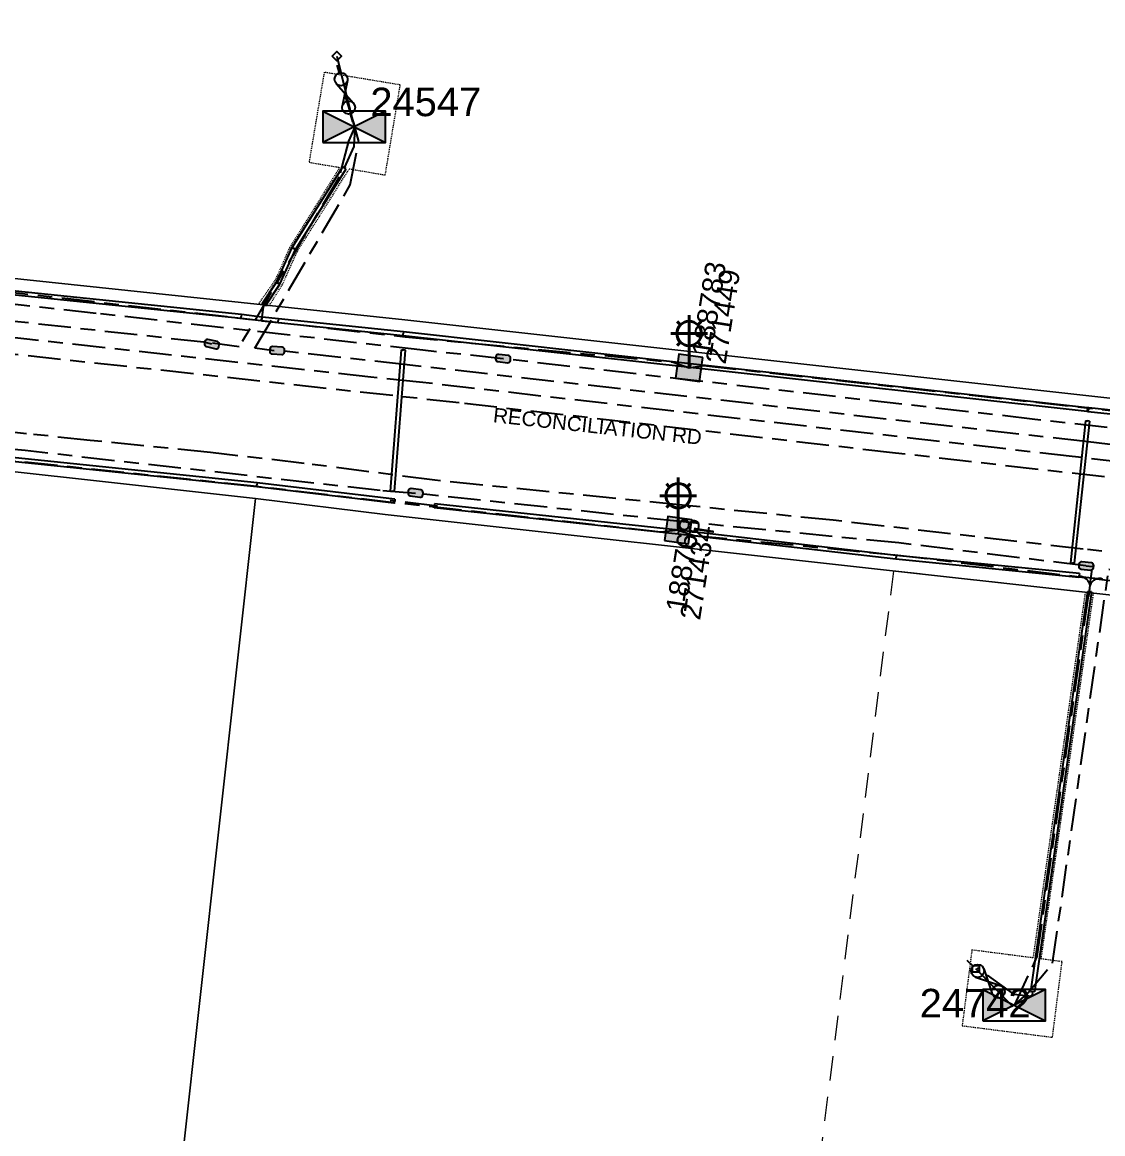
# Model space of a CAD drawing. Header units: metres. Extents: x 302931 to 308644, y 6253878 to 6257414.
# Drawn here: x 307682.5 to 307815, y 6256201.9 to 6256338.2 of the extents above; entities that cross this region are included whole.
import ezdxf
from ezdxf.enums import TextEntityAlignment as Align

# ---------------------------------------------------------------- set-up
doc = ezdxf.new("R2010")
doc.units = ezdxf.units.M
for name, pattern in [('Cable Exist UG', [8.2, 4, -1.2, 1.8, -1.2]), ('Dash', [5, 3, -2]), ('HIDDEN', [0.375, 0.25, -0.125]), ('HIDDEN2', [0.1875, 0.125, -0.0625])]:
    doc.linetypes.add(name, pattern=pattern)
doc.layers.get('0').update_dxf_attribs({"color": 6})
for name, color, linetype, lineweight in [('Cadastre Developer_SP_EXT', 9, 'Continuous', 5), ('Cadastre Land Parcels_SP_EXT', 9, 'Continuous', 5), ('Cadastre Other Property_SP_EXT', 9, 'HIDDEN', 5), ('Cadastre Road Names_SP_HV_LV_SL_EXT', 9, 'Continuous', 5), ('Cadastre Roads_SP_EXT', 9, 'Continuous', 5)]:
    doc.layers.add(name, color=color, linetype=linetype, lineweight=lineweight)
for name, color, linetype in [('Duct_SP_EXT', 7, 'Continuous'), ('Equip_HV_EXT', 7, 'Continuous'), ('Equip_LV_EXT', 7, 'Continuous'), ('Equip_SP_SL_EXT', 7, 'Continuous'), ('Mains_HV_EXT', 7, 'Continuous'), ('Mains_SL_EXT', 7, 'Continuous'), ('Services_SP_EXT', 7, 'Continuous'), ('Sub_SP_EXT', 7, 'Continuous'), ('SupportsUG_SP_LV_SL_EXT', 7, 'Continuous'), ('Trench_SP_EXT', 7, 'Continuous')]:
    doc.layers.add(name, color=color, linetype=linetype)
doc.styles.add('COLUMN_LABEL', font='arial.ttf')
doc.styles.add('iecARIAL', font='arial.ttf', dxfattribs={"height": 2})
doc.styles.add('POLE_LABEL', font='arial.ttf')
doc.styles.get("Standard").update_dxf_attribs({"font": 'arial.ttf'})

# ---------------------------------------------------------------- blocks, each defined once
blk = doc.blocks.new('SUB_PADMOUNT_EXT')
for points in [[(0, 0), (-3.84, 1.92), (-3.84, -1.92)], [(0, 0), (3.84, 1.92), (3.84, -1.92)]]:
    blk.add_hatch(color=256).paths.add_polyline_path(points)
for p, q in [((3.84, 1.92), (-3.84, -1.92)), ((-3.84, 1.92), (3.84, -1.92))]:
    blk.add_line(p, q)
blk.add_lwpolyline([(-3.84, -1.92), (3.84, -1.92), (3.84, 1.92), (-3.84, 1.92)], close=True)
for tag, height, flags, p in [('ASSET_NUM', 3.5, 8, (2, 2)), ('STREET_CODE', 0.2, 9, (1.5, 0)), ('CONSTRUCTED_VOLTAGE', 0.2, 9, (1.5, -0.2)), ('OPERATING_VOLTAGE', 0.2, 9, (1.5, -0.6)), ('ORIENTATION', 0.2, 9, (1.5, -0.8)), ('OWNED_BY', 0.2, 9, (1.5, -1)), ('OPERATED_BY', 0.2, 9, (1.5, -1.2)), ('NO_PHASES', 0.2, 9, (1.5, -0.4)), ('MAINTAINED_BY', 0.2, 9, (1.5, -1.4)), ('SECONDARY_VOLTAGE', 0.2, 9, (1.5, -1.6)), ('STATE', 0.2, 9, (1.5, -1.8)), ('SUBSTATION_TYPE', 0.2, 9, (1.5, -2.2)), ('PARENT', 0.2, 9, (1.5, -2)), ('USAGE', 0.2, 9, (1.5, -2.4)), ('LEGEND', 0.2, 9, (1.5, -2.6)), ('LOCATION', 0.2, 9, (1.5, -2.8)), ('STREETNAME', 0.2, 9, (1.5, -3)), ('SUBURB', 0.2, 9, (1.5, -3.2)), ('Z', 0.2, 1, (1.5, -3.6)), ('NOTES', 0.2, 9, (1.5, -3.4))]:
    blk.add_attdef(tag, text='', height=height, dxfattribs=dict(flags=flags)).set_placement(p, align=Align.MIDDLE_LEFT)
blk = doc.blocks.new('COLUMN_EXT')
blk.add_hatch(color=256).paths.add_polyline_path([(-1.49, 1.48), (-1.49, -1.49), (1.48, -1.49), (1.48, 1.48)])
blk.add_lwpolyline([(-1.49, -1.49), (1.48, -1.49), (1.48, 1.48), (-1.49, 1.48)], close=True)
for tag, height, style, flags, p in [('ASSET_NUM', 2.5, 'COLUMN_LABEL', 8, (2, 2)), ('STRUCTURE_PLANT_NUMBER', 0.2, 'POLE_LABEL', 9, (1.81, 0.03)), ('STREET_CODE', 0.2, 'COLUMN_LABEL', 9, (1.81, -0.2))]:
    blk.add_attdef(tag, text='', height=height, dxfattribs=dict(style=style, flags=flags)).set_placement(p, align=Align.MIDDLE_LEFT)
at = {"flags": 9}
for tag, p in [('COLUMN_TYPE', (1.81, -0.4)), ('OWNED_BY', (1.81, -0.6)), ('STATE', (1.81, -0.8)), ('USAGE', (1.81, -1)), ('LEGEND', (1.81, -1.2)), ('LOCATION', (1.81, -1.4)), ('STREETNAME', (1.81, -1.6)), ('SUBURB', (1.81, -1.8)), ('NOTES', (1.81, -2))]:
    blk.add_attdef(tag, text='', height=0.2, dxfattribs=at).set_placement(p, align=Align.MIDDLE_LEFT)
at = {"flags": 1}
blk.add_attdef('Z', (1.81, -2.35), '', height=0.2, dxfattribs=at)
blk = doc.blocks.new('SL_LANTERN_EXT')
at = {"lineweight": 40}
for p, q in [((-1.46, 5.68), (-1.06, 5.28)), ((0, 1.97), (0, 6.47)), ((1.46, 5.68), (1.06, 5.28)), ((-2.25, 4.22), (2.25, 4.22)), ((-1.46, 2.76), (-1.06, 3.16)), ((1.46, 2.76), (1.06, 3.16)), ((0, 0), (0, 2.72))]:
    blk.add_line(p, q, dxfattribs=at)
blk.add_circle((0, 4.22), 1.5, dxfattribs=at)
at = {"style": 'iecARIAL', "flags": 8}
blk.add_attdef('ASSET_NUM', (1.5, 1.5), '', height=2.5, dxfattribs=at)
for tag, p, height, flags in [('CONSTRUCTED_VOLTAGE', (0.98, -0.65), 0.2, 9), ('CONTROL_TYPE', (0.98, -0.85), 0.2, 9), ('LANTERN_PURPOSE', (0.98, -1.05), 0.2, 9), ('LANTERN_TYPE', (0.98, -1.25), 0.2, 9), ('NO_PHASES', (0.98, -1.45), 0.2, 9), ('LNUMBER', (2.18, -3.25), 2.5, 8), ('OPERATING_VOLTAGE', (0.98, -1.65), 0.2, 9), ('ORIENTATION', (0.98, -1.85), 0.2, 9), ('OWNED_BY', (0.98, -2.05), 0.2, 9), ('STATE', (0.98, -2.25), 0.2, 9), ('USAGE', (0.98, -2.45), 0.2, 9), ('CEXIST', (0.98, -2.65), 0.2, 9), ('CNEW', (0.98, -2.85), 0.2, 9), ('CNUMBER', (0.98, -3.05), 0.2, 9), ('CREMOVE', (0.98, -3.25), 0.2, 9), ('CREPLACE', (0.98, -3.45), 0.2, 9), ('LKINGHEIGHT', (0.98, -3.65), 0.2, 9), ('LBRACKET', (0.98, -3.85), 0.2, 9), ('LBRACKETVOCAB', (0.98, -4.05), 0.2, 9), ('LCATEGORY', (0.98, -4.25), 0.2, 9), ('LCHARGE1', (0.98, -4.45), 0.2, 9), ('LCHARGE1PERCENT', (0.98, -4.65), 0.2, 9), ('LCHARGE2', (0.98, -4.85), 0.2, 9), ('LCHARGE2PERCENT', (0.98, -5.05), 0.2, 9), ('LCHARGE3', (0.98, -5.25), 0.2, 9), ('LCHARGE3PERCENT', (0.98, -5.45), 0.2, 9), ('LEXIST', (0.98, -5.65), 0.2, 9), ('LLAMP', (0.98, -5.85), 0.2, 9), ('LLAMPVOCAB', (0.98, -6.05), 0.2, 9), ('LMAST', (0.98, -6.25), 0.2, 9), ('LMASTVOCAB', (0.98, -6.45), 0.2, 9), ('LNEW', (0.98, -6.65), 0.2, 9), ('LANTNUMBER', (0.98, -6.85), 0.2, 9), ('LOUTREACH', (0.98, -7.25), 0.2, 9), ('LOUTREACHVOCAB', (0.98, -7.45), 0.2, 9), ('LRATECODE', (0.98, -7.65), 0.2, 9), ('LREMOVE', (0.98, -7.85), 0.2, 9), ('LREPLACE', (0.98, -8.05), 0.2, 9), ('LTYPE', (0.98, -8.25), 0.2, 9), ('STREETNAME', (0.98, -9.25), 0.2, 9), ('SUBURB', (0.98, -9.45), 0.2, 1), ('LTYPEVOCAB', (0.98, -8.45), 0.2, 9), ('LEGEND', (0.98, -8.65), 0.2, 9), ('LOCATION', (0.98, -8.85), 0.2, 9), ('NOTES', (0.98, -9.05), 0.2, 9)]:
    blk.add_attdef(tag, p, '', height=height, dxfattribs=dict(flags=flags))
blk = doc.blocks.new('CCP_EXT')
at = {"flags": 9}
for tag, p in [('LEGEND', (0, -1.4)), ('STATE', (0, -1.8)), ('LIFE_SUPPORT', (0, -1.6)), ('NOTES', (0, -2))]:
    blk.add_attdef(tag, text='', height=0.2, dxfattribs=at).set_placement(p, align=Align.MIDDLE_LEFT)
blk.add_wipeout([(0, 0.57), (0.57, 0), (0, -0.57), (-0.57, 0)])
blk.add_lwpolyline([(-0.57, 0), (0, 0.57), (0.57, 0), (0, -0.57), (-0.57, 0)])
at = {"flags": 1}
blk.add_attdef('Z', (0, 0), '', height=0.2, dxfattribs=at)
at = {"flags": 9}
for tag, p in [('CCP_TYPE', (0, 0)), ('CONSTRUCTED_VOLTAGE', (0, -0.2)), ('OPERATING_VOLTAGE', (0, -0.6)), ('ORIENTATION', (0, -0.8)), ('OWNED_BY', (0, -1)), ('NO_PHASES', (0, -0.4)), ('USAGE', (0, -1.2))]:
    blk.add_attdef(tag, text='', height=0.2, dxfattribs=at).set_placement(p, align=Align.MIDDLE_LEFT)
blk = doc.blocks.new('HV_STJ_EXT')
h = blk.add_hatch(color=256)
edge = h.paths.add_edge_path()
edge.add_ellipse((-0.59, 0.13), major_axis=(0.226, 0.226), ratio=1, start_angle=45, end_angle=135)
edge.add_line((-0.91, 0.13), (-0.91, -0.13))
edge.add_ellipse((-0.59, -0.13), major_axis=(0.226, 0.226), ratio=1, start_angle=135, end_angle=225)
edge.add_line((-0.59, -0.45), (0.59, -0.45))
edge.add_ellipse((0.59, -0.13), major_axis=(-0.226, 0.226), ratio=1, start_angle=135, end_angle=225)
edge.add_line((0.91, -0.13), (0.91, 0.13))
edge.add_ellipse((0.59, 0.13), major_axis=(-0.226, 0.226), ratio=1, start_angle=225, end_angle=315)
edge.add_line((0.59, 0.45), (-0.59, 0.45))
blk.add_lwpolyline([(-0.91, 0.13), (-0.91, -0.13, 0.414214), (-0.59, -0.45), (0.59, -0.45, 0.414214), (0.91, -0.13), (0.91, 0.13, 0.414214), (0.59, 0.45), (-0.59, 0.45, 0.414214)], format="xyb", close=True)
for tag, flags, p in [('ORIENTATION', 9, (1.5, 0)), ('Z', 1, (1.5, -0.8)), ('USAGE', 9, (1.5, -0.2)), ('LEGEND', 9, (1.5, -0.4)), ('NOTES', 9, (1.5, -0.6))]:
    blk.add_attdef(tag, text='', height=0.2, dxfattribs=dict(flags=flags)).set_placement(p, align=Align.MIDDLE_LEFT)
blk = doc.blocks.new('LV_UG_DFUSE_CLOSED_EXT')
for points in [[(1, 0), (0, 0)], [(5.04, 0.73), (2.16, -0.72)], [(5.05, -0.71), (2.16, 0.72)], [(6.2, 0.01), (7.2, 0.01)]]:
    blk.add_lwpolyline(points)
for centre in [(1.8, 0), (5.4, 0.01)]:
    blk.add_circle(centre, 0.8)
at = {"flags": 9}
for tag, p in [('ACTUAL_STATUS', (0, 0)), ('CONSTRUCTED_VOLTAGE', (0, -0.2)), ('OPERATING_VOLTAGE', (0, -0.6)), ('ORIENTATION', (0, -0.8)), ('STATE', (0, -1)), ('SWITCH_TYPE', (0, -1.2)), ('NO_PHASES', (0, -0.4)), ('USAGE', (0, -1.4)), ('NOTES', (0, -1.6))]:
    blk.add_attdef(tag, text='', height=0.2, dxfattribs=at).set_placement(p, align=Align.MIDDLE_LEFT)
at = {"flags": 1}
blk.add_attdef('Z', (0, 0), '', height=0.2, dxfattribs=at)

msp = doc.modelspace()

# ---------------------------------------------------------------- linework, layer by layer
at = {"layer": 'Cadastre Land Parcels_SP_EXT', "linetype": 'Continuous'}
for points in [[(307614.32, 6256313.92), (307729.42, 6256301.71), (307813.33, 6256292.39), (307865.58, 6256286.63)], [(307697.62, 6256158.11), (307711.12, 6256279.8), (307613.08, 6256290.69)]]:
    msp.add_lwpolyline(points, dxfattribs=at)
msp.add_lwpolyline([(307682.7, 6256023.67), (307701.55, 6256020.34), (307756.91, 6256011.45), (307786.51, 6256006.6), (307820.61, 6255978.48), (307852.29, 6256263.93), (307788.85, 6256270.97), (307727.01, 6256277.83), (307711.12, 6256279.8), (307697.62, 6256158.11), (307682.7, 6256023.67)], close=True, dxfattribs=at)
at = {"layer": 'Cadastre Other Property_SP_EXT', "linetype": 'HIDDEN2'}
msp.add_lwpolyline([(307719.53, 6256332.1), (307717.67, 6256321.06), (307721.44, 6256320.43), (307715.3, 6256310.59), (307713.52, 6256306.61), (307711.46, 6256303.68), (307712.79, 6256303.47), (307714.43, 6256306.09), (307716.21, 6256310.1), (307717.35, 6256311.9), (307722.61, 6256320.26), (307727.02, 6256319.5), (307728.86, 6256330.55), (307719.53, 6256332.1)], close=True, dxfattribs=at)
at = {"layer": 'Cadastre Roads_SP_EXT', "linetype": 'Continuous'}
msp.add_lwpolyline([(307865.58, 6256286.63), (307813.33, 6256292.4), (307729.42, 6256301.71), (307614.32, 6256313.92), (307598.72, 6256316.09), (307586.63, 6256318.38), (307584.76, 6256305.09), (307582.91, 6256291.95), (307598.3, 6256291.7), (307613.08, 6256290.69), (307711.12, 6256279.8), (307727.01, 6256277.83), (307788.85, 6256270.97), (307852.3, 6256263.93)], dxfattribs=at)
at = {"layer": 'Duct_SP_EXT'}
for p, q in [((307715.6, 6256310.59), (307721.81, 6256320.51)), ((307716.03, 6256310.36), (307722.22, 6256320.26)), ((307721.81, 6256320.51), (307722.01, 6256320.39)), ((307722.22, 6256320.26), (307722.01, 6256320.39)), ((307713.66, 6256306.36), (307715.6, 6256310.59)), ((307714.08, 6256306.12), (307716.03, 6256310.36)), ((307715.6, 6256310.59), (307715.82, 6256310.48)), ((307716.03, 6256310.36), (307715.82, 6256310.48)), ((307709.38, 6256302.37), (307676.61, 6256305.76)), ((307711.91, 6256303.71), (307713.66, 6256306.36)), ((307712.31, 6256303.45), (307714.08, 6256306.12)), ((307713.66, 6256306.36), (307713.87, 6256306.24)), ((307714.08, 6256306.12), (307713.87, 6256306.24)), ((307709.33, 6256301.89), (307676.56, 6256305.28)), ((307711.91, 6256303.71), (307712.11, 6256303.58)), ((307712.31, 6256303.45), (307712.11, 6256303.58)), ((307709.33, 6256301.89), (307709.35, 6256302.13)), ((307711.81, 6256301.59), (307709.33, 6256301.89)), ((307709.38, 6256302.37), (307709.35, 6256302.13)), ((307711.86, 6256302.06), (307709.38, 6256302.37)), ((307711.81, 6256301.59), (307711.83, 6256301.83)), ((307711.86, 6256302.06), (307711.83, 6256301.83)), ((307711.86, 6256301.57), (307711.88, 6256301.8)), ((307713.87, 6256301.36), (307711.86, 6256301.57)), ((307711.91, 6256302.04), (307711.88, 6256301.8)), ((307713.92, 6256301.84), (307711.91, 6256302.04)), ((307713.87, 6256301.36), (307713.9, 6256301.6)), ((307713.92, 6256301.84), (307713.9, 6256301.6)), ((307729.26, 6256300.26), (307713.92, 6256301.84)), ((307729.21, 6256299.78), (307713.87, 6256301.36)), ((307729.26, 6256300.26), (307729.23, 6256300.02)), ((307764.47, 6256296.35), (307729.26, 6256300.26)), ((307729.21, 6256299.78), (307729.23, 6256300.02)), ((307764.42, 6256295.87), (307729.21, 6256299.78)), ((307727.67, 6256280.71), (307729.02, 6256298.06)), ((307728.15, 6256280.67), (307729.5, 6256298.02)), ((307729.02, 6256298.06), (307729.26, 6256298.04)), ((307729.5, 6256298.02), (307729.26, 6256298.04)), ((307764.42, 6256295.87), (307764.45, 6256296.11)), ((307764.42, 6256295.87), (307764.45, 6256296.11)), ((307764.47, 6256296.35), (307764.45, 6256296.11)), ((307764.47, 6256296.35), (307764.45, 6256296.11)), ((307813.17, 6256290.94), (307764.47, 6256296.35)), ((307813.12, 6256290.47), (307764.42, 6256295.87)), ((307813.12, 6256290.47), (307813.15, 6256290.71)), ((307813.17, 6256290.94), (307813.15, 6256290.71)), ((307813.3, 6256290.93), (307813.17, 6256290.94)), ((307813.25, 6256290.45), (307813.28, 6256290.69)), ((307813.3, 6256290.93), (307813.28, 6256290.69)), ((307834.14, 6256288.7), (307813.3, 6256290.93)), ((307812.92, 6256289.35), (307811.06, 6256271.92)), ((307813.4, 6256289.3), (307811.53, 6256271.86)), ((307812.92, 6256289.35), (307813.16, 6256289.32)), ((307813.25, 6256290.45), (307813.12, 6256290.47)), ((307813.4, 6256289.3), (307813.16, 6256289.32)), ((307834.09, 6256288.22), (307813.25, 6256290.45)), ((307711.31, 6256281.71), (307675.08, 6256285.49)), ((307711.26, 6256281.24), (307675.03, 6256285.01)), ((307711.26, 6256281.24), (307711.28, 6256281.47)), ((307728.09, 6256279.25), (307711.26, 6256281.24)), ((307711.31, 6256281.71), (307711.28, 6256281.47)), ((307728.14, 6256279.73), (307711.31, 6256281.71)), ((307727.67, 6256280.71), (307727.91, 6256280.69)), ((307728.15, 6256280.67), (307727.91, 6256280.69)), ((307728.14, 6256279.73), (307728.12, 6256279.49)), ((307728.21, 6256279.72), (307728.14, 6256279.73)), ((307728.21, 6256279.72), (307728.19, 6256279.48)), ((307728.09, 6256279.25), (307728.12, 6256279.49)), ((307728.17, 6256279.24), (307728.09, 6256279.25)), ((307728.17, 6256279.24), (307728.19, 6256279.48)), ((307733.01, 6256278.68), (307733.03, 6256278.92)), ((307762.95, 6256275.44), (307733.01, 6256278.68)), ((307733.06, 6256279.16), (307733.03, 6256278.92)), ((307763, 6256275.92), (307733.06, 6256279.16)), ((307762.95, 6256275.44), (307762.98, 6256275.68)), ((307762.95, 6256275.44), (307762.98, 6256275.68)), ((307763, 6256275.92), (307762.98, 6256275.68)), ((307763, 6256275.92), (307762.98, 6256275.68)), ((307789.7, 6256272.83), (307763, 6256275.92)), ((307789.65, 6256272.35), (307762.95, 6256275.44)), ((307789.65, 6256272.35), (307789.67, 6256272.59)), ((307812.11, 6256270.11), (307789.65, 6256272.35)), ((307789.7, 6256272.83), (307789.67, 6256272.59)), ((307812.16, 6256270.59), (307789.7, 6256272.83)), ((307811.06, 6256271.92), (307811.3, 6256271.89)), ((307811.53, 6256271.86), (307811.3, 6256271.89)), ((307812.11, 6256270.11), (307812.14, 6256270.35)), ((307812.16, 6256270.59), (307812.14, 6256270.35)), ((307813.17, 6256268.41), (307806.17, 6256219.32)), ((307813.65, 6256268.35), (307806.64, 6256219.26)), ((307813.17, 6256268.41), (307813.41, 6256268.38)), ((307813.65, 6256268.35), (307813.41, 6256268.38)), ((307806.17, 6256219.32), (307806.41, 6256219.29)), ((307806.64, 6256219.26), (307806.41, 6256219.29))]:
    msp.add_line(p, q, dxfattribs=at)
at = {"layer": 'Mains_HV_EXT', "linetype": 'Cable Exist UG'}
for points in [[(307741.47, 6256296.95), (307731.64, 6256298), (307691.58, 6256302.52), (307691.58, 6256302.52), (307613.5, 6256311.04), (307598.83, 6256313.09), (307585.68, 6256315.54), (307584.49, 6256316.12), (307583.45, 6256316.72), (307582.48, 6256317.36), (307581.57, 6256318.02), (307580.45, 6256318.92), (307579.6, 6256319.7), (307579.05, 6256320.24), (307578.28, 6256321.14), (307577.57, 6256322.02), (307576.58, 6256323.42), (307576.24, 6256323.93), (307575.64, 6256324.98), (307544.08, 6256328.27)], [(307723.29, 6256325.43), (307722.5, 6256323.64), (307721.35, 6256319.25), (307709.1, 6256298.42), (307705.81, 6256298.86)], [(307713.41, 6256297.94), (307711.03, 6256298.25), (307722.73, 6256318.29), (307723.76, 6256323.62), (307723.76, 6256323.62), (307723.29, 6256325.43)], [(307825.78, 6256283.31), (307811.29, 6256284.96), (307811.29, 6256284.96), (307731.21, 6256294.08), (307725.25, 6256294.7), (307725.25, 6256294.7), (307613.27, 6256307.05), (307597.99, 6256309.16), (307584.4, 6256311.69), (307582.65, 6256312.57), (307581.45, 6256313.23), (307580.16, 6256314.05), (307578.75, 6256315.09), (307578.08, 6256315.63), (307577.13, 6256316.5), (307575.72, 6256317.92), (307575.14, 6256318.57), (307574.43, 6256319.45), (307573.56, 6256320.66), (307546.15, 6256323.3)], [(307823.38, 6256281.52), (307789.59, 6256285.38), (307736.09, 6256291.54), (307659.34, 6256299.92), (307659.16, 6256298), (307633.12, 6256300.89), (307615.58, 6256302.79), (307597.62, 6256305.2), (307583.49, 6256307.65), (307581.38, 6256308.64), (307579.77, 6256309.49), (307578.67, 6256310.25), (307577.14, 6256311.31), (307576.35, 6256311.94)], [(307705.75, 6256298.75), (307704.75, 6256298.98), (307704.75, 6256298.98), (307668.46, 6256302.98)], [(307852.68, 6256268.96), (307812.64, 6256273.6), (307781.97, 6256277.14), (307763.45, 6256278.99), (307733.12, 6256282.04), (307717.09, 6256284.12), (307705.57, 6256285.44), (307690.83, 6256286.94), (307683.02, 6256287.75), (307646.24, 6256291.76), (307634.7, 6256293.05), (307608.09, 6256295.89), (307587.68, 6256297.02), (307581.08, 6256297.23), (307577.25, 6256296.85), (307573.43, 6256295.86), (307568.58, 6256293.61), (307566.53, 6256292.22), (307563.49, 6256289.58), (307561.96, 6256287.76), (307558.49, 6256283.79)], [(307815.57, 6256288.52), (307806.69, 6256289.52), (307806.69, 6256289.52), (307741.47, 6256296.95)], [(307730.73, 6256280.44), (307726.39, 6256280.78), (307726.39, 6256280.78), (307682.85, 6256285.68), (307655.38, 6256288.36), (307655.38, 6256288.36), (307614.66, 6256293.11), (307595.1, 6256294.44), (307585.96, 6256294.87), (307582.32, 6256294.92), (307578.65, 6256294.7), (307575.14, 6256294), (307572.8, 6256293.15), (307570.65, 6256292.12), (307568.13, 6256290.67), (307566.01, 6256288.93), (307564.71, 6256287.46), (307562.44, 6256284.62), (307560.64, 6256281.36), (307559.25, 6256278.61)], [(307812.96, 6256271.53), (307790.01, 6256274.36), (307763.17, 6256276.99), (307730.73, 6256280.44)], [(307804.19, 6256217.61), (307806.99, 6256223.6), (307806.99, 6256223.6), (307813.78, 6256271.43), (307813, 6256271.52)], [(307804.17, 6256217.64), (307805.69, 6256218.94), (307808.88, 6256222.78), (307815.76, 6256271.15), (307815.76, 6256271.15), (307816.89, 6256270.99)]]:
    msp.add_lwpolyline(points, dxfattribs=at)
at = {"layer": 'Mains_SL_EXT', "linetype": 'Cable Exist UG'}
for points in [[(307676.61, 6256305.12), (307679.22, 6256305.34), (307679.22, 6256305.34), (307729.45, 6256299.65), (307762.35, 6256296.54), (307764.29, 6256295.83)], [(307764.29, 6256295.83), (307766.06, 6256296.13), (307766.06, 6256296.13), (307832.04, 6256288.83), (307833.94, 6256288.12)], [(307762.96, 6256275.93), (307760.84, 6256275.68), (307760.84, 6256275.68), (307728.09, 6256279.29), (307711.27, 6256281.28), (307676.54, 6256284.92), (307675.11, 6256285.67)], [(307762.96, 6256275.93), (307764.93, 6256275.28), (307764.93, 6256275.28), (307789.51, 6256272.9), (307847.97, 6256265.94), (307849.92, 6256266.16)]]:
    msp.add_lwpolyline(points, dxfattribs=at)
at = {"layer": 'Trench_SP_EXT', "linetype": 'Cable Exist UG'}
for points in [[(307723.27, 6256325.49), (307721.98, 6256329.67)], [(307722.01, 6256320.39), (307723.19, 6256322.98), (307723.31, 6256325.31)], [(307711.88, 6256301.8), (307712.11, 6256303.58)], [(307733.42, 6256278.88), (307727.61, 6256279.55)], [(307812.17, 6256270.25), (307814.85, 6256269.94)]]:
    msp.add_lwpolyline(points, dxfattribs=at)
for points in [[(307813.32, 6256267.75), (307813.47, 6256269.19), (307813.47, 6256269.19, 0.319968), (307812.17, 6256270.25)], [(307813.32, 6256267.79), (307813.47, 6256269.19), (307813.47, 6256269.19, -0.380486), (307815.01, 6256269.93)], [(307804.14, 6256219.01), (307805.93, 6256218.79), (307805.93, 6256218.79, 0.600754), (307806.43, 6256219.14)]]:
    msp.add_lwpolyline(points, format="xyb", dxfattribs=at)

# ---------------------------------------------------------------- block references
at = {"layer": 'Equip_HV_EXT'}
for p, rotation in [((307705.75, 6256298.75), 346.9720244816904), ((307713.76, 6256297.96), 356.5679144042427), ((307741.48, 6256296.98), 353.6207520588367), ((307730.73, 6256280.49), 352.303948059138), ((307813, 6256271.52), 353.8566649513454)]:
    msp.add_blockref('HV_STJ_EXT', p, dxfattribs=dict(at, rotation=rotation))
at = {"layer": 'Equip_SP_SL_EXT'}
ref = msp.add_blockref('SL_LANTERN_EXT', (307764.29, 6256295.83), dxfattribs=at)
ref.add_attrib('ASSET_NUM', '188783', dxfattribs={"layer": '0', "height": 2.5, "rotation": 81.0326, "style": 'iecARIAL'}).set_placement((307765.79, 6256297.33), align=Align.MIDDLE_LEFT)
ref = msp.add_blockref('SL_LANTERN_EXT', (307762.96, 6256275.93), dxfattribs=at)
ref.add_attrib('ASSET_NUM', '188768', dxfattribs={"layer": '0', "height": 2.5, "rotation": 81.0326, "style": 'iecARIAL'}).set_placement((307764.46, 6256277.43), align=Align.MIDDLE_RIGHT)
at = {"layer": 'Services_SP_EXT'}
msp.add_blockref('CCP_EXT', (307721.07, 6256334.09), dxfattribs=at)
at = {"layer": 'Sub_SP_EXT'}
ref = msp.add_blockref('SUB_PADMOUNT_EXT', (307723.19, 6256325.42), dxfattribs=at)
ref.add_attrib('ASSET_NUM', '24547', dxfattribs={"layer": '0', "height": 3.5}).set_placement((307725.19, 6256325.67), align=Align.BOTTOM_LEFT)
ref = msp.add_blockref('SUB_PADMOUNT_EXT', (307804.17, 6256217.64), dxfattribs=at)
ref.add_attrib('ASSET_NUM', '24742', dxfattribs={"layer": '0', "height": 3.5}).set_placement((307806.17, 6256217.89), align=Align.MIDDLE_RIGHT)
at = {"layer": 'SupportsUG_SP_LV_SL_EXT'}
ref = msp.add_blockref('COLUMN_EXT', (307764.29, 6256295.83), dxfattribs=dict(at, rotation=172.5064645210649))
ref.add_attrib('ASSET_NUM', '271449', dxfattribs={"layer": '0', "height": 2.5, "rotation": 81.0851, "style": 'COLUMN_LABEL'}).set_placement((307766.29, 6256296.58), align=Align.TOP_LEFT)
ref = msp.add_blockref('COLUMN_EXT', (307762.96, 6256275.93), dxfattribs=dict(at, rotation=352.5766133757094))
ref.add_attrib('ASSET_NUM', '271434', dxfattribs={"layer": '0', "height": 2.5, "rotation": 81.0851, "style": 'COLUMN_LABEL'}).set_placement((307764.96, 6256276.68), align=Align.TOP_RIGHT)

# ---------------------------------------------------------------- texts
at = {"layer": 'Cadastre Road Names_SP_HV_LV_SL_EXT'}
msp.add_text('RECONCILIATION RD', height=1.8, rotation=353.8021, dxfattribs=at).set_placement((307740.18, 6256289.17))

# ---------------------------------------------------------------- next in the draw order: linework, layer by layer
at = {"layer": 'Mains_HV_EXT', "linetype": 'Cable Exist UG'}
msp.add_lwpolyline([(307957.41, 6256338.25), (307955.97, 6256337.57), (307954.32, 6256332.51), (307954.52, 6256329.76), (307953.42, 6256327.48), (307950.86, 6256324.04), (307944.79, 6256319.27), (307940.47, 6256316.85), (307927.85, 6256310.71), (307917.96, 6256306.57), (307915.33, 6256305.55), (307906.27, 6256302.36), (307897.29, 6256299.8), (307877.82, 6256298.08), (307866.07, 6256297), (307855.45, 6256287.86), (307851, 6256282.41), (307851, 6256282.41), (307848.53, 6256282.7), (307848.53, 6256282.7), (307812.9, 6256286.79), (307729.71, 6256296.21), (307713.76, 6256297.96)], dxfattribs=at)
at = {"layer": 'Services_SP_EXT'}
msp.add_lwpolyline([(307721.07, 6256334.09), (307723.19, 6256325.42)], dxfattribs=at)

# ---------------------------------------------------------------- next in the draw order: block references
at = {"layer": 'Equip_LV_EXT', "rotation": 104.8503384425836}
msp.add_blockref('LV_UG_DFUSE_CLOSED_EXT', (307722.99, 6256326.03), dxfattribs=at)
at = {"layer": 'Services_SP_EXT', "rotation": 314.6249337295447}
msp.add_blockref('CCP_EXT', (307799.46, 6256222.09), dxfattribs=at)

# ---------------------------------------------------------------- next in the draw order: linework, layer by layer
at = {"layer": 'Cadastre Developer_SP_EXT', "linetype": 'Dash'}
msp.add_lwpolyline([(307789.35, 6256270.91), (307756.9, 6256011.44), (307786.51, 6256006.6), (307820.64, 6255978.49), (307852.36, 6256263.26), (307852.28, 6256263.95), (307789.35, 6256270.91)], close=True, dxfattribs=at)
at = {"layer": 'Cadastre Other Property_SP_EXT', "linetype": 'HIDDEN2'}
msp.add_lwpolyline([(307812.88, 6256268.3), (307806.47, 6256223.44), (307798.98, 6256224.41), (307797.78, 6256215.12), (307808.86, 6256213.7), (307810.04, 6256222.98), (307807.47, 6256223.31), (307813.9, 6256268.19), (307812.88, 6256268.3)], close=True, dxfattribs=at)
at = {"layer": 'Services_SP_EXT'}
msp.add_lwpolyline([(307804.03, 6256217.45), (307799.46, 6256222.09)], dxfattribs=at)
at = {"layer": 'Trench_SP_EXT', "linetype": 'Cable Exist UG'}
msp.add_lwpolyline([(307804.14, 6256219.01), (307799.66, 6256222.21)], dxfattribs=at)

# ---------------------------------------------------------------- next in the draw order: block references
at = {"layer": 'Equip_LV_EXT', "rotation": 134.6249337295442}
msp.add_blockref('LV_UG_DFUSE_CLOSED_EXT', (307803.48, 6256218.01), dxfattribs=at)

doc.saveas('drawing.dxf')
